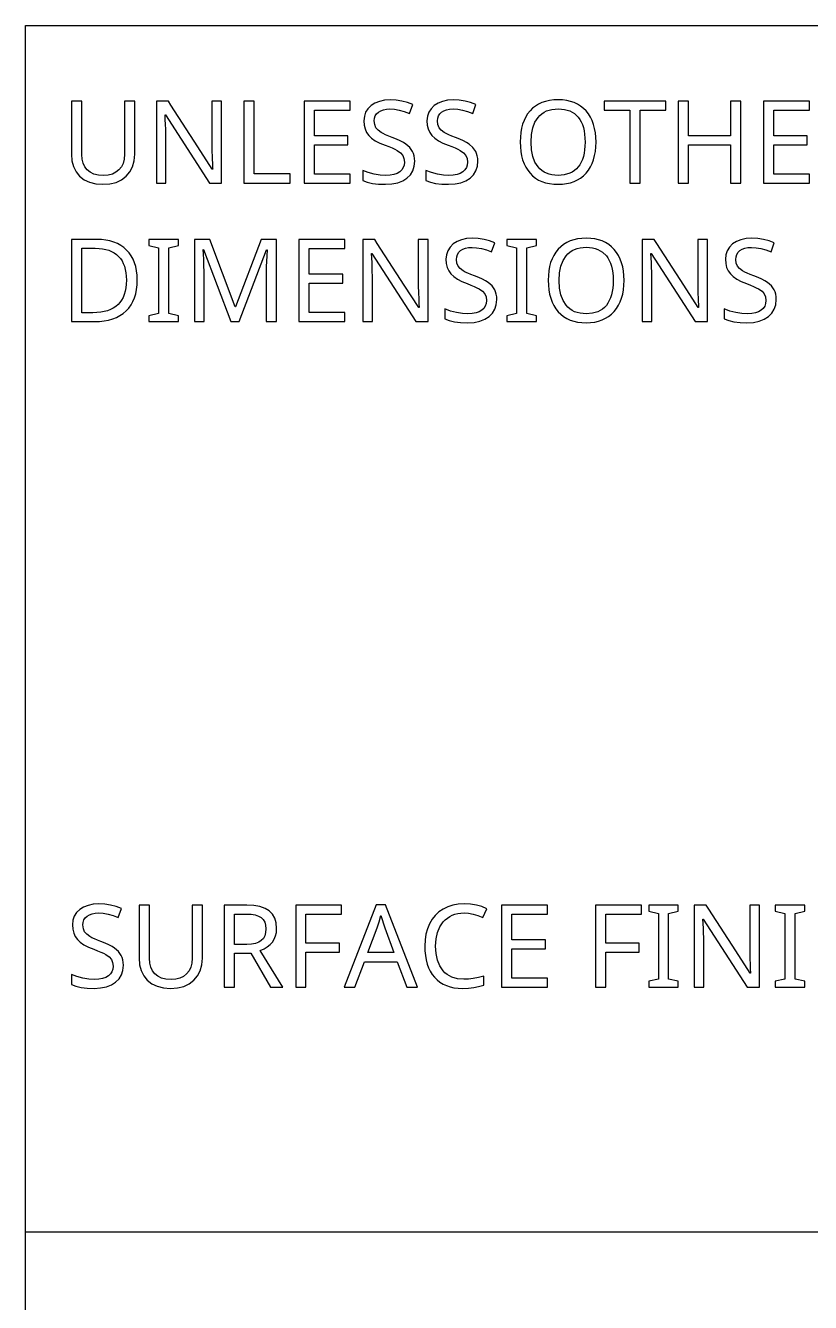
# Model space of a CAD drawing. Extents: x 20 to 297, y 10 to 200.
# Drawn here: x 135.07 to 146.68, y 29.22 to 48.1 of the extents above; entities that cross this region are included whole.
import ezdxf

# ---------------------------------------------------------------- set-up
doc = ezdxf.new("R2010")
doc.units = 0
doc.header["$LTSCALE"] = 12.7
doc.header["$MEASUREMENT"] = 0
doc.layers.add('TITLE_BLOCK', color=7, linetype='CONTINUOUS')

msp = doc.modelspace()

# ---------------------------------------------------------------- linework, layer by layer
at = {"layer": 'TITLE_BLOCK'}
for p, q in [((135.075, 10), (135.075, 48.1)), ((135.075, 48.1), (165.555, 48.1)), ((135.075, 30.269), (165.555, 30.269))]:
    msp.add_line(p, q, dxfattribs=at)
for points in [[(143.508, 46.378), (143.505, 46.449), (143.498, 46.516), (143.487, 46.58), (143.47, 46.639), (143.47, 46.639), (143.45, 46.694), (143.425, 46.746), (143.395, 46.793), (143.361, 46.837), (143.361, 46.837), (143.322, 46.876), (143.279, 46.909), (143.233, 46.938), (143.184, 46.961), (143.184, 46.961), (143.131, 46.979), (143.074, 46.992), (143.014, 47), (142.949, 47.003), (142.949, 47.003), (142.883, 47), (142.821, 46.992), (142.763, 46.979), (142.709, 46.961), (142.709, 46.961), (142.659, 46.938), (142.612, 46.91), (142.57, 46.877), (142.532, 46.839), (142.532, 46.839), (142.497, 46.796), (142.468, 46.749), (142.443, 46.698), (142.422, 46.642), (142.422, 46.642), (142.406, 46.583), (142.395, 46.519), (142.389, 46.452), (142.386, 46.38), (142.386, 46.38), (142.389, 46.307), (142.396, 46.239), (142.407, 46.174), (142.423, 46.114), (142.423, 46.114), (142.443, 46.058), (142.469, 46.007), (142.498, 45.96), (142.533, 45.916), (142.533, 45.916), (142.571, 45.878), (142.613, 45.845), (142.659, 45.816), (142.709, 45.793), (142.709, 45.793), (142.763, 45.776), (142.821, 45.763), (142.882, 45.755), (142.948, 45.753), (142.948, 45.753), (143.012, 45.755), (143.073, 45.763), (143.13, 45.776), (143.183, 45.794), (143.183, 45.794), (143.233, 45.818), (143.279, 45.846), (143.321, 45.88), (143.36, 45.92), (143.36, 45.92), (143.394, 45.963), (143.424, 46.011), (143.45, 46.062), (143.47, 46.117), (143.47, 46.117), (143.487, 46.177), (143.498, 46.24), (143.505, 46.307), (143.508, 46.378), (143.508, 46.378)], [(136.69, 46.984), (136.538, 46.984), (136.538, 46.198), (136.533, 46.126), (136.517, 46.063), (136.517, 46.063), (136.492, 46.01), (136.456, 45.965), (136.456, 45.965), (136.412, 45.93), (136.358, 45.905), (136.358, 45.905), (136.296, 45.89), (136.226, 45.885), (136.226, 45.885), (136.151, 45.89), (136.086, 45.905), (136.086, 45.905), (136.031, 45.931), (135.986, 45.966), (135.986, 45.966), (135.952, 46.011), (135.927, 46.064), (135.927, 46.064), (135.912, 46.126), (135.908, 46.196), (135.908, 46.196), (135.908, 46.984), (135.754, 46.984), (135.754, 46.201), (135.761, 46.102), (135.784, 46.014), (135.784, 46.014), (135.822, 45.938), (135.875, 45.872), (135.875, 45.872), (135.942, 45.82), (136.02, 45.783), (136.02, 45.783), (136.112, 45.76), (136.216, 45.753), (136.216, 45.753), (136.322, 45.76), (136.414, 45.782), (136.414, 45.782), (136.495, 45.819), (136.564, 45.872), (136.564, 45.872), (136.619, 45.936), (136.658, 46.012), (136.658, 46.012), (136.682, 46.1), (136.69, 46.198), (136.69, 46.198), (136.69, 46.984)], [(137.972, 45.769), (137.972, 46.984), (137.829, 46.984), (137.829, 46.298), (137.83, 46.267), (137.831, 46.227), (137.832, 46.178), (137.834, 46.121), (137.834, 46.121), (137.837, 46.066), (137.838, 46.024), (137.84, 45.995), (137.841, 45.979), (137.841, 45.979), (137.834, 45.979), (137.623, 46.308), (137.224, 46.925), (137.187, 46.984), (137.01, 46.984), (137.01, 45.769), (137.151, 45.769), (137.151, 46.448), (137.15, 46.506), (137.148, 46.569), (137.145, 46.637), (137.141, 46.71), (137.141, 46.71), (137.137, 46.778), (137.143, 46.778), (137.794, 45.769), (137.972, 45.769)], [(138.302, 45.769), (138.985, 45.769), (138.985, 45.906), (138.455, 45.906), (138.455, 46.984), (138.302, 46.984), (138.302, 45.769)], [(139.872, 45.769), (139.872, 45.904), (139.346, 45.904), (139.346, 46.337), (139.841, 46.337), (139.841, 46.47), (139.346, 46.47), (139.346, 46.849), (139.872, 46.849), (139.872, 46.984), (139.193, 46.984), (139.193, 45.769), (139.872, 45.769)], [(140.827, 46.094), (140.826, 46.135), (140.82, 46.173), (140.81, 46.208), (140.796, 46.239), (140.796, 46.239), (140.756, 46.297), (140.698, 46.347), (140.698, 46.347), (140.66, 46.371), (140.614, 46.395), (140.56, 46.42), (140.496, 46.445), (140.496, 46.445), (140.443, 46.465), (140.398, 46.484), (140.36, 46.502), (140.33, 46.519), (140.33, 46.519), (140.285, 46.553), (140.254, 46.59), (140.254, 46.59), (140.236, 46.635), (140.236, 46.635), (140.23, 46.69), (140.23, 46.69), (140.234, 46.729), (140.245, 46.764), (140.245, 46.764), (140.264, 46.794), (140.291, 46.82), (140.291, 46.82), (140.325, 46.84), (140.364, 46.855), (140.364, 46.855), (140.409, 46.864), (140.46, 46.867), (140.46, 46.867), (140.529, 46.862), (140.6, 46.85), (140.674, 46.83), (140.751, 46.802), (140.751, 46.802), (140.798, 46.933), (140.72, 46.963), (140.638, 46.984), (140.553, 46.997), (140.464, 47.001), (140.464, 47.001), (140.381, 46.996), (140.306, 46.979), (140.306, 46.979), (140.24, 46.954), (140.182, 46.917), (140.182, 46.917), (140.136, 46.871), (140.102, 46.818), (140.102, 46.818), (140.083, 46.758), (140.076, 46.691), (140.076, 46.691), (140.08, 46.628), (140.093, 46.571), (140.093, 46.571), (140.116, 46.52), (140.148, 46.475), (140.148, 46.475), (140.19, 46.435), (140.244, 46.398), (140.311, 46.363), (140.389, 46.331), (140.389, 46.331), (140.445, 46.31), (140.493, 46.29), (140.533, 46.271), (140.566, 46.254), (140.566, 46.254), (140.616, 46.218), (140.65, 46.181), (140.65, 46.181), (140.668, 46.136), (140.668, 46.136), (140.675, 46.081), (140.675, 46.081), (140.67, 46.037), (140.657, 45.999), (140.657, 45.999), (140.636, 45.965), (140.606, 45.937), (140.606, 45.937), (140.567, 45.914), (140.519, 45.897), (140.519, 45.897), (140.464, 45.888), (140.401, 45.885), (140.401, 45.885), (140.318, 45.89), (140.229, 45.904), (140.229, 45.904), (140.141, 45.927), (140.06, 45.956), (140.06, 45.956), (140.06, 45.81), (140.125, 45.785), (140.203, 45.767), (140.292, 45.756), (140.394, 45.753), (140.394, 45.753), (140.491, 45.758), (140.576, 45.775), (140.576, 45.775), (140.65, 45.804), (140.713, 45.844), (140.713, 45.844), (140.763, 45.894), (140.798, 45.952), (140.798, 45.952), (140.82, 46.019), (140.827, 46.094), (140.827, 46.094)], [(141.761, 46.094), (141.759, 46.135), (141.753, 46.173), (141.743, 46.208), (141.729, 46.239), (141.729, 46.239), (141.689, 46.297), (141.631, 46.347), (141.631, 46.347), (141.594, 46.371), (141.548, 46.395), (141.493, 46.42), (141.43, 46.445), (141.43, 46.445), (141.377, 46.465), (141.332, 46.484), (141.294, 46.502), (141.264, 46.519), (141.264, 46.519), (141.218, 46.553), (141.187, 46.59), (141.187, 46.59), (141.17, 46.635), (141.17, 46.635), (141.164, 46.69), (141.164, 46.69), (141.168, 46.729), (141.179, 46.764), (141.179, 46.764), (141.198, 46.794), (141.224, 46.82), (141.224, 46.82), (141.258, 46.84), (141.298, 46.855), (141.298, 46.855), (141.343, 46.864), (141.394, 46.867), (141.394, 46.867), (141.463, 46.862), (141.534, 46.85), (141.608, 46.83), (141.685, 46.802), (141.685, 46.802), (141.732, 46.933), (141.654, 46.963), (141.572, 46.984), (141.486, 46.997), (141.397, 47.001), (141.397, 47.001), (141.314, 46.996), (141.239, 46.979), (141.239, 46.979), (141.173, 46.954), (141.116, 46.917), (141.116, 46.917), (141.069, 46.871), (141.036, 46.818), (141.036, 46.818), (141.016, 46.758), (141.009, 46.691), (141.009, 46.691), (141.014, 46.628), (141.027, 46.571), (141.027, 46.571), (141.05, 46.52), (141.082, 46.475), (141.082, 46.475), (141.124, 46.435), (141.178, 46.398), (141.244, 46.363), (141.322, 46.331), (141.322, 46.331), (141.378, 46.31), (141.426, 46.29), (141.467, 46.271), (141.499, 46.254), (141.499, 46.254), (141.55, 46.218), (141.583, 46.181), (141.583, 46.181), (141.602, 46.136), (141.602, 46.136), (141.608, 46.081), (141.608, 46.081), (141.604, 46.037), (141.591, 45.999), (141.591, 45.999), (141.569, 45.965), (141.539, 45.937), (141.539, 45.937), (141.5, 45.914), (141.453, 45.897), (141.453, 45.897), (141.398, 45.888), (141.334, 45.885), (141.334, 45.885), (141.251, 45.89), (141.162, 45.904), (141.162, 45.904), (141.074, 45.927), (140.994, 45.956), (140.994, 45.956), (140.994, 45.81), (141.059, 45.785), (141.136, 45.767), (141.226, 45.756), (141.327, 45.753), (141.327, 45.753), (141.424, 45.758), (141.509, 45.775), (141.509, 45.775), (141.583, 45.804), (141.646, 45.844), (141.646, 45.844), (141.696, 45.894), (141.732, 45.952), (141.732, 45.952), (141.754, 46.019), (141.761, 46.094), (141.761, 46.094)], [(142.548, 46.378), (142.554, 46.491), (142.572, 46.589), (142.572, 46.589), (142.605, 46.673), (142.65, 46.743), (142.65, 46.743), (142.676, 46.772), (142.706, 46.797), (142.739, 46.819), (142.775, 46.837), (142.775, 46.837), (142.814, 46.85), (142.856, 46.86), (142.902, 46.866), (142.949, 46.868), (142.949, 46.868), (142.997, 46.866), (143.041, 46.86), (143.082, 46.85), (143.121, 46.837), (143.121, 46.837), (143.189, 46.798), (143.245, 46.744), (143.245, 46.744), (143.268, 46.712), (143.289, 46.675), (143.306, 46.635), (143.32, 46.591), (143.32, 46.591), (143.331, 46.543), (143.339, 46.492), (143.344, 46.437), (143.346, 46.378), (143.346, 46.378), (143.344, 46.319), (143.339, 46.264), (143.331, 46.212), (143.32, 46.164), (143.32, 46.164), (143.306, 46.12), (143.289, 46.079), (143.268, 46.042), (143.244, 46.009), (143.244, 46.009), (143.217, 45.98), (143.188, 45.955), (143.155, 45.933), (143.119, 45.916), (143.119, 45.916), (143.039, 45.893), (142.948, 45.885), (142.948, 45.885), (142.9, 45.887), (142.856, 45.893), (142.814, 45.903), (142.775, 45.916), (142.775, 45.916), (142.739, 45.934), (142.706, 45.956), (142.676, 45.981), (142.65, 46.011), (142.65, 46.011), (142.605, 46.081), (142.572, 46.166), (142.572, 46.166), (142.554, 46.265), (142.548, 46.378), (142.548, 46.378)], [(144.16, 45.769), (144.16, 46.849), (144.537, 46.849), (144.537, 46.984), (143.627, 46.984), (143.627, 46.849), (144.007, 46.849), (144.007, 45.769), (144.16, 45.769)], [(145.65, 45.769), (145.65, 46.984), (145.497, 46.984), (145.497, 46.47), (144.875, 46.47), (144.875, 46.984), (144.722, 46.984), (144.722, 45.769), (144.875, 45.769), (144.875, 46.336), (145.497, 46.336), (145.497, 45.769), (145.65, 45.769)], [(146.661, 45.769), (146.661, 45.904), (146.135, 45.904), (146.135, 46.337), (146.63, 46.337), (146.63, 46.47), (146.135, 46.47), (146.135, 46.849), (146.661, 46.849), (146.661, 46.984), (145.983, 46.984), (145.983, 45.769), (146.661, 45.769)], [(136.726, 44.342), (136.724, 44.411), (136.716, 44.476), (136.704, 44.537), (136.687, 44.594), (136.687, 44.594), (136.665, 44.647), (136.638, 44.695), (136.606, 44.74), (136.569, 44.781), (136.569, 44.781), (136.527, 44.818), (136.482, 44.85), (136.433, 44.877), (136.379, 44.898), (136.379, 44.898), (136.322, 44.916), (136.261, 44.928), (136.196, 44.935), (136.128, 44.937), (136.128, 44.937), (135.754, 44.937), (135.754, 43.723), (136.092, 43.723), (136.166, 43.726), (136.236, 43.733), (136.301, 43.745), (136.363, 43.762), (136.363, 43.762), (136.419, 43.785), (136.471, 43.812), (136.519, 43.845), (136.562, 43.882), (136.562, 43.882), (136.6, 43.924), (136.634, 43.97), (136.662, 44.021), (136.685, 44.076), (136.685, 44.076), (136.703, 44.136), (136.716, 44.2), (136.724, 44.269), (136.726, 44.342), (136.726, 44.342)], [(137.337, 43.723), (137.337, 43.811), (137.194, 43.844), (137.194, 44.815), (137.337, 44.849), (137.337, 44.937), (136.898, 44.937), (136.898, 44.849), (137.041, 44.815), (137.041, 43.844), (136.898, 43.811), (136.898, 43.723), (137.337, 43.723)], [(138.108, 43.723), (138.233, 43.723), (138.638, 44.786), (138.645, 44.786), (138.64, 44.695), (138.636, 44.611), (138.634, 44.536), (138.633, 44.47), (138.633, 44.47), (138.633, 43.723), (138.784, 43.723), (138.784, 44.937), (138.56, 44.937), (138.179, 43.943), (138.172, 43.943), (137.798, 44.937), (137.572, 44.937), (137.572, 43.723), (137.713, 43.723), (137.713, 44.46), (137.712, 44.554), (137.71, 44.64), (137.706, 44.718), (137.701, 44.788), (137.701, 44.788), (137.707, 44.788), (138.108, 43.723)], [(139.794, 43.723), (139.794, 43.858), (139.268, 43.858), (139.268, 44.291), (139.763, 44.291), (139.763, 44.424), (139.268, 44.424), (139.268, 44.803), (139.794, 44.803), (139.794, 44.937), (139.115, 44.937), (139.115, 43.723), (139.794, 43.723)], [(141.024, 43.723), (141.024, 44.937), (140.881, 44.937), (140.881, 44.252), (140.881, 44.221), (140.882, 44.18), (140.883, 44.132), (140.886, 44.075), (140.886, 44.075), (140.888, 44.02), (140.89, 43.978), (140.891, 43.949), (140.892, 43.933), (140.892, 43.933), (140.886, 43.933), (140.674, 44.262), (140.275, 44.879), (140.238, 44.937), (140.061, 44.937), (140.061, 43.723), (140.202, 43.723), (140.202, 44.402), (140.201, 44.46), (140.2, 44.523), (140.197, 44.591), (140.192, 44.664), (140.192, 44.664), (140.188, 44.732), (140.195, 44.732), (140.845, 43.723), (141.024, 43.723)], [(142.042, 44.048), (142.04, 44.089), (142.034, 44.127), (142.024, 44.162), (142.01, 44.193), (142.01, 44.193), (141.97, 44.251), (141.912, 44.301), (141.912, 44.301), (141.875, 44.325), (141.828, 44.349), (141.774, 44.374), (141.71, 44.398), (141.71, 44.398), (141.658, 44.419), (141.612, 44.438), (141.575, 44.456), (141.544, 44.472), (141.544, 44.472), (141.499, 44.506), (141.468, 44.544), (141.468, 44.544), (141.45, 44.589), (141.45, 44.589), (141.445, 44.643), (141.445, 44.643), (141.448, 44.683), (141.46, 44.717), (141.46, 44.717), (141.478, 44.748), (141.505, 44.774), (141.505, 44.774), (141.539, 44.794), (141.578, 44.809), (141.578, 44.809), (141.624, 44.817), (141.675, 44.82), (141.675, 44.82), (141.743, 44.816), (141.815, 44.804), (141.889, 44.784), (141.965, 44.756), (141.965, 44.756), (142.013, 44.887), (141.934, 44.917), (141.853, 44.938), (141.767, 44.951), (141.678, 44.955), (141.678, 44.955), (141.595, 44.95), (141.52, 44.933), (141.52, 44.933), (141.454, 44.907), (141.396, 44.871), (141.396, 44.871), (141.35, 44.825), (141.317, 44.772), (141.317, 44.772), (141.297, 44.712), (141.29, 44.645), (141.29, 44.645), (141.294, 44.582), (141.308, 44.525), (141.308, 44.525), (141.33, 44.474), (141.362, 44.429), (141.362, 44.429), (141.405, 44.389), (141.459, 44.352), (141.525, 44.317), (141.603, 44.285), (141.603, 44.285), (141.659, 44.264), (141.707, 44.244), (141.747, 44.225), (141.78, 44.207), (141.78, 44.207), (141.831, 44.172), (141.864, 44.134), (141.864, 44.134), (141.882, 44.09), (141.882, 44.09), (141.889, 44.035), (141.889, 44.035), (141.885, 43.991), (141.871, 43.953), (141.871, 43.953), (141.85, 43.919), (141.82, 43.891), (141.82, 43.891), (141.781, 43.868), (141.734, 43.851), (141.734, 43.851), (141.679, 43.842), (141.615, 43.839), (141.615, 43.839), (141.532, 43.843), (141.443, 43.858), (141.443, 43.858), (141.355, 43.88), (141.274, 43.91), (141.274, 43.91), (141.274, 43.764), (141.339, 43.739), (141.417, 43.721), (141.506, 43.71), (141.608, 43.707), (141.608, 43.707), (141.705, 43.712), (141.79, 43.729), (141.79, 43.729), (141.864, 43.758), (141.927, 43.798), (141.927, 43.798), (141.977, 43.848), (142.013, 43.906), (142.013, 43.906), (142.034, 43.973), (142.042, 44.048), (142.042, 44.048)], [(142.628, 43.723), (142.628, 43.811), (142.485, 43.844), (142.485, 44.815), (142.628, 44.849), (142.628, 44.937), (142.19, 44.937), (142.19, 44.849), (142.332, 44.815), (142.332, 43.844), (142.19, 43.811), (142.19, 43.723), (142.628, 43.723)], [(143.923, 44.332), (143.921, 44.403), (143.913, 44.47), (143.902, 44.534), (143.885, 44.593), (143.885, 44.593), (143.865, 44.648), (143.84, 44.7), (143.81, 44.747), (143.776, 44.79), (143.776, 44.79), (143.737, 44.829), (143.695, 44.863), (143.649, 44.892), (143.599, 44.915), (143.599, 44.915), (143.546, 44.933), (143.489, 44.946), (143.429, 44.954), (143.365, 44.957), (143.365, 44.957), (143.299, 44.954), (143.236, 44.946), (143.178, 44.933), (143.124, 44.915), (143.124, 44.915), (143.074, 44.892), (143.028, 44.864), (142.985, 44.831), (142.947, 44.793), (142.947, 44.793), (142.913, 44.75), (142.883, 44.703), (142.858, 44.652), (142.837, 44.596), (142.837, 44.596), (142.822, 44.537), (142.811, 44.473), (142.804, 44.406), (142.802, 44.334), (142.802, 44.334), (142.804, 44.261), (142.811, 44.193), (142.822, 44.128), (142.838, 44.068), (142.838, 44.068), (142.859, 44.012), (142.884, 43.961), (142.914, 43.913), (142.948, 43.87), (142.948, 43.87), (142.986, 43.832), (143.029, 43.798), (143.075, 43.77), (143.125, 43.747), (143.125, 43.747), (143.179, 43.73), (143.236, 43.717), (143.298, 43.709), (143.363, 43.707), (143.363, 43.707), (143.427, 43.709), (143.488, 43.717), (143.545, 43.73), (143.598, 43.748), (143.598, 43.748), (143.648, 43.772), (143.694, 43.8), (143.736, 43.834), (143.775, 43.874), (143.775, 43.874), (143.81, 43.917), (143.84, 43.965), (143.865, 44.016), (143.885, 44.071), (143.885, 44.071), (143.902, 44.131), (143.913, 44.194), (143.921, 44.261), (143.923, 44.332), (143.923, 44.332)], [(145.154, 43.723), (145.154, 44.937), (145.011, 44.937), (145.011, 44.252), (145.011, 44.221), (145.012, 44.18), (145.014, 44.132), (145.016, 44.075), (145.016, 44.075), (145.018, 44.02), (145.02, 43.978), (145.021, 43.949), (145.022, 43.933), (145.022, 43.933), (145.016, 43.933), (144.804, 44.262), (144.405, 44.879), (144.368, 44.937), (144.191, 44.937), (144.191, 43.723), (144.332, 43.723), (144.332, 44.402), (144.332, 44.46), (144.33, 44.523), (144.327, 44.591), (144.322, 44.664), (144.322, 44.664), (144.318, 44.732), (144.325, 44.732), (144.975, 43.723), (145.154, 43.723)], [(146.172, 44.048), (146.17, 44.089), (146.164, 44.127), (146.154, 44.162), (146.14, 44.193), (146.14, 44.193), (146.1, 44.251), (146.042, 44.301), (146.042, 44.301), (146.005, 44.325), (145.959, 44.349), (145.904, 44.374), (145.841, 44.398), (145.841, 44.398), (145.788, 44.419), (145.743, 44.438), (145.705, 44.456), (145.674, 44.472), (145.674, 44.472), (145.629, 44.506), (145.598, 44.544), (145.598, 44.544), (145.581, 44.589), (145.581, 44.589), (145.575, 44.643), (145.575, 44.643), (145.578, 44.683), (145.59, 44.717), (145.59, 44.717), (145.609, 44.748), (145.635, 44.774), (145.635, 44.774), (145.669, 44.794), (145.708, 44.809), (145.708, 44.809), (145.754, 44.817), (145.805, 44.82), (145.805, 44.82), (145.873, 44.816), (145.945, 44.804), (146.019, 44.784), (146.095, 44.756), (146.095, 44.756), (146.143, 44.887), (146.065, 44.917), (145.983, 44.938), (145.897, 44.951), (145.808, 44.955), (145.808, 44.955), (145.725, 44.95), (145.65, 44.933), (145.65, 44.933), (145.584, 44.907), (145.527, 44.871), (145.527, 44.871), (145.48, 44.825), (145.447, 44.772), (145.447, 44.772), (145.427, 44.712), (145.42, 44.645), (145.42, 44.645), (145.425, 44.582), (145.438, 44.525), (145.438, 44.525), (145.461, 44.474), (145.493, 44.429), (145.493, 44.429), (145.535, 44.389), (145.589, 44.352), (145.655, 44.317), (145.733, 44.285), (145.733, 44.285), (145.789, 44.264), (145.837, 44.244), (145.877, 44.225), (145.91, 44.207), (145.91, 44.207), (145.961, 44.172), (145.994, 44.134), (145.994, 44.134), (146.012, 44.09), (146.012, 44.09), (146.019, 44.035), (146.019, 44.035), (146.015, 43.991), (146.002, 43.953), (146.002, 43.953), (145.98, 43.919), (145.95, 43.891), (145.95, 43.891), (145.911, 43.868), (145.864, 43.851), (145.864, 43.851), (145.809, 43.842), (145.745, 43.839), (145.745, 43.839), (145.662, 43.843), (145.573, 43.858), (145.573, 43.858), (145.485, 43.88), (145.404, 43.91), (145.404, 43.91), (145.404, 43.764), (145.47, 43.739), (145.547, 43.721), (145.637, 43.71), (145.738, 43.707), (145.738, 43.707), (145.835, 43.712), (145.92, 43.729), (145.92, 43.729), (145.994, 43.758), (146.057, 43.798), (146.057, 43.798), (146.107, 43.848), (146.143, 43.906), (146.143, 43.906), (146.165, 43.973), (146.172, 44.048), (146.172, 44.048)], [(136.565, 44.337), (136.563, 44.278), (136.557, 44.223), (136.548, 44.172), (136.534, 44.125), (136.534, 44.125), (136.516, 44.082), (136.495, 44.042), (136.47, 44.007), (136.442, 43.975), (136.442, 43.975), (136.409, 43.947), (136.372, 43.922), (136.332, 43.901), (136.287, 43.884), (136.287, 43.884), (136.239, 43.871), (136.187, 43.862), (136.131, 43.856), (136.072, 43.855), (136.072, 43.855), (135.907, 43.855), (135.907, 44.807), (136.106, 44.807), (136.162, 44.805), (136.214, 44.8), (136.262, 44.79), (136.307, 44.777), (136.307, 44.777), (136.348, 44.76), (136.386, 44.74), (136.42, 44.716), (136.451, 44.688), (136.451, 44.688), (136.478, 44.656), (136.501, 44.621), (136.52, 44.582), (136.536, 44.541), (136.536, 44.541), (136.549, 44.495), (136.558, 44.446), (136.563, 44.393), (136.565, 44.337), (136.565, 44.337)], [(142.963, 44.332), (142.969, 44.445), (142.988, 44.543), (142.988, 44.543), (143.02, 44.627), (143.065, 44.697), (143.065, 44.697), (143.092, 44.726), (143.122, 44.751), (143.154, 44.773), (143.19, 44.79), (143.19, 44.79), (143.23, 44.804), (143.272, 44.814), (143.317, 44.82), (143.365, 44.822), (143.365, 44.822), (143.412, 44.82), (143.456, 44.814), (143.497, 44.804), (143.536, 44.79), (143.536, 44.79), (143.604, 44.752), (143.66, 44.698), (143.66, 44.698), (143.684, 44.666), (143.704, 44.629), (143.721, 44.589), (143.735, 44.545), (143.735, 44.545), (143.746, 44.497), (143.754, 44.446), (143.759, 44.391), (143.761, 44.332), (143.761, 44.332), (143.759, 44.273), (143.754, 44.217), (143.746, 44.166), (143.735, 44.118), (143.735, 44.118), (143.721, 44.074), (143.704, 44.033), (143.683, 43.996), (143.66, 43.963), (143.66, 43.963), (143.633, 43.934), (143.603, 43.909), (143.57, 43.887), (143.534, 43.869), (143.534, 43.869), (143.454, 43.846), (143.363, 43.839), (143.363, 43.839), (143.316, 43.841), (143.271, 43.847), (143.229, 43.856), (143.19, 43.87), (143.19, 43.87), (143.154, 43.888), (143.122, 43.91), (143.092, 43.935), (143.065, 43.965), (143.065, 43.965), (143.02, 44.035), (142.988, 44.119), (142.988, 44.119), (142.969, 44.219), (142.963, 44.332), (142.963, 44.332)], [(136.521, 34.209), (136.519, 34.249), (136.513, 34.287), (136.504, 34.322), (136.49, 34.354), (136.49, 34.354), (136.449, 34.412), (136.392, 34.462), (136.392, 34.462), (136.354, 34.486), (136.308, 34.51), (136.253, 34.534), (136.19, 34.559), (136.19, 34.559), (136.137, 34.579), (136.092, 34.598), (136.054, 34.616), (136.024, 34.633), (136.024, 34.633), (135.979, 34.667), (135.947, 34.704), (135.947, 34.704), (135.93, 34.749), (135.93, 34.749), (135.924, 34.804), (135.924, 34.804), (135.928, 34.843), (135.939, 34.878), (135.939, 34.878), (135.958, 34.909), (135.985, 34.934), (135.985, 34.934), (136.018, 34.955), (136.058, 34.969), (136.058, 34.969), (136.103, 34.978), (136.154, 34.981), (136.154, 34.981), (136.223, 34.977), (136.294, 34.965), (136.368, 34.945), (136.445, 34.916), (136.445, 34.916), (136.492, 35.047), (136.414, 35.077), (136.332, 35.098), (136.247, 35.111), (136.157, 35.116), (136.157, 35.116), (136.074, 35.11), (136, 35.094), (136, 35.094), (135.933, 35.068), (135.876, 35.032), (135.876, 35.032), (135.829, 34.986), (135.796, 34.933), (135.796, 34.933), (135.776, 34.873), (135.77, 34.806), (135.77, 34.806), (135.774, 34.742), (135.787, 34.685), (135.787, 34.685), (135.81, 34.634), (135.842, 34.59), (135.842, 34.59), (135.884, 34.55), (135.938, 34.512), (136.004, 34.477), (136.083, 34.445), (136.083, 34.445), (136.138, 34.424), (136.186, 34.404), (136.227, 34.386), (136.26, 34.368), (136.26, 34.368), (136.31, 34.333), (136.344, 34.295), (136.344, 34.295), (136.362, 34.25), (136.362, 34.25), (136.368, 34.195), (136.368, 34.195), (136.364, 34.152), (136.351, 34.113), (136.351, 34.113), (136.329, 34.08), (136.3, 34.052), (136.3, 34.052), (136.26, 34.028), (136.213, 34.012), (136.213, 34.012), (136.158, 34.002), (136.094, 33.999), (136.094, 33.999), (136.012, 34.004), (135.922, 34.018), (135.922, 34.018), (135.835, 34.041), (135.754, 34.071), (135.754, 34.071), (135.754, 33.925), (135.819, 33.899), (135.896, 33.882), (135.986, 33.871), (136.088, 33.867), (136.088, 33.867), (136.184, 33.873), (136.27, 33.89), (136.27, 33.89), (136.344, 33.919), (136.407, 33.959), (136.407, 33.959), (136.457, 34.008), (136.492, 34.067), (136.492, 34.067), (136.514, 34.133), (136.521, 34.209), (136.521, 34.209)], [(141.558, 34.981), (141.624, 34.977), (141.692, 34.964), (141.762, 34.944), (141.833, 34.915), (141.833, 34.915), (141.895, 35.044), (141.82, 35.075), (141.739, 35.098), (141.652, 35.111), (141.559, 35.116), (141.559, 35.116), (141.472, 35.111), (141.391, 35.096), (141.316, 35.073), (141.247, 35.039), (141.247, 35.039), (141.184, 34.997), (141.13, 34.946), (141.13, 34.946), (141.084, 34.888), (141.045, 34.822), (141.045, 34.822), (141.015, 34.748), (140.993, 34.669), (140.98, 34.584), (140.976, 34.493), (140.976, 34.493), (140.978, 34.42), (140.985, 34.351), (140.996, 34.287), (141.012, 34.227), (141.012, 34.227), (141.032, 34.171), (141.057, 34.12), (141.087, 34.073), (141.121, 34.03), (141.121, 34.03), (141.159, 33.992), (141.201, 33.959), (141.247, 33.931), (141.297, 33.908), (141.297, 33.908), (141.35, 33.89), (141.408, 33.877), (141.469, 33.87), (141.534, 33.867), (141.534, 33.867), (141.622, 33.87), (141.699, 33.878), (141.699, 33.878), (141.772, 33.893), (141.847, 33.916), (141.847, 33.916), (141.847, 34.049), (141.768, 34.028), (141.694, 34.013), (141.623, 34.004), (141.556, 34.001), (141.556, 34.001), (141.461, 34.009), (141.377, 34.033), (141.377, 34.033), (141.34, 34.05), (141.306, 34.072), (141.275, 34.098), (141.246, 34.128), (141.246, 34.128), (141.198, 34.199), (141.164, 34.283), (141.164, 34.283), (141.144, 34.38), (141.137, 34.491), (141.137, 34.491), (141.144, 34.599), (141.165, 34.694), (141.165, 34.694), (141.2, 34.778), (141.249, 34.85), (141.249, 34.85), (141.279, 34.88), (141.31, 34.907), (141.345, 34.929), (141.382, 34.948), (141.382, 34.948), (141.422, 34.962), (141.465, 34.973), (141.51, 34.979), (141.558, 34.981), (141.558, 34.981)], [(137.69, 35.098), (137.538, 35.098), (137.538, 34.312), (137.533, 34.241), (137.517, 34.178), (137.517, 34.178), (137.492, 34.124), (137.456, 34.08), (137.456, 34.08), (137.412, 34.044), (137.358, 34.019), (137.358, 34.019), (137.296, 34.004), (137.226, 33.999), (137.226, 33.999), (137.151, 34.004), (137.086, 34.019), (137.086, 34.019), (137.031, 34.045), (136.986, 34.081), (136.986, 34.081), (136.951, 34.126), (136.927, 34.179), (136.927, 34.179), (136.912, 34.24), (136.907, 34.311), (136.907, 34.311), (136.907, 35.098), (136.754, 35.098), (136.754, 34.316), (136.761, 34.217), (136.784, 34.129), (136.784, 34.129), (136.822, 34.052), (136.875, 33.987), (136.875, 33.987), (136.942, 33.935), (137.02, 33.897), (137.02, 33.897), (137.112, 33.875), (137.216, 33.867), (137.216, 33.867), (137.321, 33.875), (137.414, 33.896), (137.414, 33.896), (137.495, 33.934), (137.564, 33.986), (137.564, 33.986), (137.619, 34.051), (137.658, 34.126), (137.658, 34.126), (137.682, 34.214), (137.69, 34.312), (137.69, 34.312), (137.69, 35.098)], [(138.162, 34.385), (138.404, 34.385), (138.698, 33.884), (138.877, 33.884), (138.544, 34.428), (138.6, 34.451), (138.649, 34.479), (138.649, 34.479), (138.691, 34.513), (138.725, 34.551), (138.725, 34.551), (138.752, 34.594), (138.771, 34.642), (138.771, 34.642), (138.783, 34.695), (138.787, 34.753), (138.787, 34.753), (138.78, 34.834), (138.76, 34.904), (138.76, 34.904), (138.725, 34.963), (138.678, 35.012), (138.678, 35.012), (138.617, 35.049), (138.54, 35.076), (138.54, 35.076), (138.45, 35.093), (138.344, 35.098), (138.344, 35.098), (138.01, 35.098), (138.01, 33.884), (138.162, 33.884), (138.162, 34.385)], [(138.162, 34.515), (138.162, 34.966), (138.336, 34.966), (138.408, 34.963), (138.469, 34.953), (138.469, 34.953), (138.519, 34.936), (138.559, 34.913), (138.559, 34.913), (138.589, 34.883), (138.611, 34.845), (138.611, 34.845), (138.624, 34.799), (138.628, 34.746), (138.628, 34.746), (138.624, 34.692), (138.611, 34.645), (138.611, 34.645), (138.59, 34.606), (138.56, 34.573), (138.56, 34.573), (138.521, 34.548), (138.472, 34.529), (138.472, 34.529), (138.413, 34.519), (138.344, 34.515), (138.344, 34.515), (138.162, 34.515)], [(139.22, 33.884), (139.22, 34.4), (139.714, 34.4), (139.714, 34.533), (139.22, 34.533), (139.22, 34.964), (139.746, 34.964), (139.746, 35.098), (139.068, 35.098), (139.068, 33.884), (139.22, 33.884)], [(140.712, 33.884), (140.871, 33.884), (140.397, 35.103), (140.259, 35.103), (139.785, 33.884), (139.94, 33.884), (140.084, 34.26), (140.566, 34.26), (140.712, 33.884)], [(140.52, 34.395), (140.136, 34.395), (140.274, 34.763), (140.3, 34.85), (140.326, 34.945), (140.326, 34.945), (140.384, 34.763), (140.52, 34.395)], [(142.791, 33.884), (142.791, 34.018), (142.265, 34.018), (142.265, 34.452), (142.76, 34.452), (142.76, 34.585), (142.265, 34.585), (142.265, 34.964), (142.791, 34.964), (142.791, 35.098), (142.112, 35.098), (142.112, 33.884), (142.791, 33.884)], [(143.653, 33.884), (143.653, 34.4), (144.146, 34.4), (144.146, 34.533), (143.653, 34.533), (143.653, 34.964), (144.179, 34.964), (144.179, 35.098), (143.5, 35.098), (143.5, 33.884), (143.653, 33.884)], [(144.724, 33.884), (144.724, 33.972), (144.581, 34.004), (144.581, 34.976), (144.724, 35.01), (144.724, 35.098), (144.286, 35.098), (144.286, 35.01), (144.429, 34.976), (144.429, 34.004), (144.286, 33.972), (144.286, 33.884), (144.724, 33.884)], [(145.922, 33.884), (145.922, 35.098), (145.779, 35.098), (145.779, 34.413), (145.779, 34.381), (145.78, 34.341), (145.782, 34.292), (145.784, 34.235), (145.784, 34.235), (145.786, 34.181), (145.788, 34.139), (145.79, 34.11), (145.791, 34.093), (145.791, 34.093), (145.784, 34.093), (145.572, 34.423), (145.174, 35.039), (145.136, 35.098), (144.959, 35.098), (144.959, 33.884), (145.101, 33.884), (145.101, 34.562), (145.1, 34.621), (145.098, 34.684), (145.095, 34.752), (145.091, 34.825), (145.091, 34.825), (145.086, 34.892), (145.093, 34.892), (145.743, 33.884), (145.922, 33.884)], [(146.593, 33.884), (146.593, 33.972), (146.45, 34.004), (146.45, 34.976), (146.593, 35.01), (146.593, 35.098), (146.154, 35.098), (146.154, 35.01), (146.297, 34.976), (146.297, 34.004), (146.154, 33.972), (146.154, 33.884), (146.593, 33.884)]]:
    msp.add_lwpolyline(points, close=True, dxfattribs=at)

doc.saveas('drawing.dxf')
